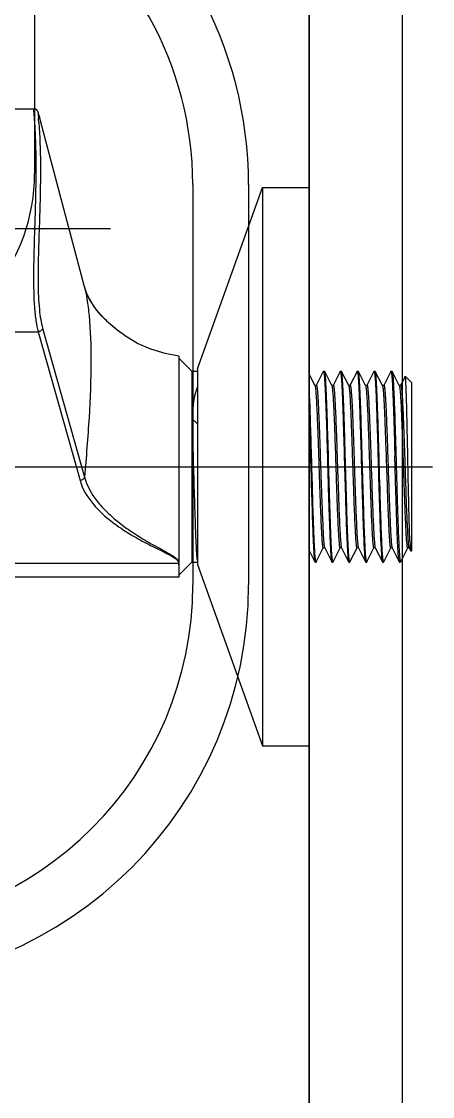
# Model space of a CAD drawing. Extents: x 42284 to 53516, y 22095 to 40513.
# Drawn here: x 49530 to 49574.1, y 26880.3 to 26995.8 of the extents above; entities that cross this region are included whole.
import ezdxf

# ---------------------------------------------------------------- set-up
doc = ezdxf.new("R2010")
doc.units = 0
doc.header["$MEASUREMENT"] = 0
doc.linetypes.add('UP-ADD-LT-9', pattern=[65, 60, -2, 1, -2])
for name, color, linetype in [('25B_A-ETC', 7, 'Continuous'), ('25B_A-MC', 171, 'Continuous'), ('25B_CENTER', 2, 'UP-ADD-LT-9'), ('25B_수전', 6, 'Continuous'), ('25B_위생기구', 6, 'Continuous')]:
    doc.layers.add(name, color=color, linetype=linetype)

msp = doc.modelspace()

# ---------------------------------------------------------------- linework, layer by layer
at = {"layer": '25B_A-ETC', "color": 8, "linetype": 'Continuous'}
msp.add_lwpolyline([(49570.87, 28903.56), (49570.87, 26653.56)], dxfattribs=at)
at = {"layer": '25B_A-MC'}
for p, q in [((49560.87, 29089.04), (49560.87, 26618.56)), ((49560.87, 25683.68), (49560.87, 29023.56))]:
    msp.add_line(p, q, dxfattribs=at)
at = {"layer": '25B_CENTER', "color": 1, "linetype": 'UP-ADD-LT-9'}
for p, q in [((49539.54, 26973.56), (49450.3, 26973.56)), ((49528.1, 26948), (49574.14, 26948))]:
    msp.add_line(p, q, dxfattribs=at)
at = {"layer": '25B_수전', "color": 6}
for p, q in [((49531.37, 27009.32), (49531.37, 26979.52)), ((49548.37, 26978.31), (49548.37, 26935.31)), ((49554.37, 26978.31), (49554.37, 26935.31))]:
    msp.add_line(p, q, dxfattribs=at)
for centre, radius, start, end in [((49511.37, 26978.31), 43, 0, 57.9001), ((49511.37, 26978.31), 37, 0, 58.3833), ((49511.37, 26979.52), 20, 320.4637, 0), ((49511.37, 26935.31), 43, 180, 0), ((49511.37, 26935.31), 37, 180, 0)]:
    msp.add_arc(centre, radius, start, end, dxfattribs=at)
at = {"layer": '25B_위생기구', "linetype": 'Continuous'}
for p, q in [((49520.87, 26986.45), (49531.26, 26986.45)), ((49531.86, 26985.71), (49531.82, 26985.85)), ((49531.93, 26985.46), (49531.86, 26985.71)), ((49532, 26985.2), (49531.93, 26985.46)), ((49531.99, 26985.23), (49531.94, 26985.39)), ((49532.23, 26984.33), (49532, 26985.2)), ((49533.3, 26980.29), (49532, 26985.18)), ((49536.73, 26967.32), (49533.3, 26980.29)), ((49548.87, 26958.5), (49555.87, 26978)), ((49555.87, 26978), (49555.87, 26918)), ((49555.87, 26978), (49560.87, 26978)), ((49560.87, 26978), (49560.87, 26918)), ((49536.73, 26967.32), (49536.73, 26967.33)), ((49520.87, 26962.5), (49531.74, 26962.5)), ((49531.74, 26962.5), (49536.25, 26946.5)), ((49532.23, 26962.87), (49536.73, 26946.88)), ((49540.8, 26962.26), (49540.8, 26962.27)), ((49546.87, 26959.88), (49546.87, 26936.12)), ((49548.27, 26958.25), (49546.87, 26959.65)), ((49548.27, 26958.25), (49548.27, 26937.75)), ((49548.27, 26958.25), (49548.87, 26958.25)), ((49548.87, 26958.5), (49548.87, 26937.5)), ((49561.5, 26956.74), (49560.87, 26957.97)), ((49562.4, 26958.24), (49561.64, 26956.74)), ((49562.4, 26958.24), (49562.42, 26958.25)), ((49562.42, 26958.25), (49562.53, 26958.25)), ((49562.42, 26958.25), (49562.43, 26958.24)), ((49562.43, 26958.24), (49562.43, 26958.23)), ((49562.43, 26958.23), (49562.48, 26958.02)), ((49562.55, 26958.24), (49562.53, 26958.25)), ((49563.31, 26956.74), (49562.55, 26958.24)), ((49564.22, 26958.24), (49563.45, 26956.74)), ((49564.22, 26958.24), (49564.23, 26958.25)), ((49564.23, 26958.25), (49564.35, 26958.25)), ((49564.23, 26958.25), (49564.24, 26958.24)), ((49564.24, 26958.24), (49564.25, 26958.23)), ((49564.25, 26958.23), (49564.29, 26958.02)), ((49564.36, 26958.24), (49564.35, 26958.25)), ((49565.13, 26956.74), (49564.36, 26958.24)), ((49566.03, 26958.24), (49565.27, 26956.74)), ((49566.03, 26958.24), (49566.05, 26958.25)), ((49566.05, 26958.25), (49566.16, 26958.25)), ((49566.05, 26958.25), (49566.06, 26958.24)), ((49566.06, 26958.24), (49566.06, 26958.23)), ((49566.06, 26958.23), (49566.11, 26958.02)), ((49566.18, 26958.24), (49566.16, 26958.25)), ((49566.94, 26956.74), (49566.18, 26958.24)), ((49567.84, 26958.24), (49567.08, 26956.74)), ((49567.84, 26958.24), (49567.86, 26958.25)), ((49567.86, 26958.25), (49567.98, 26958.25)), ((49567.86, 26958.25), (49567.87, 26958.24)), ((49567.87, 26958.24), (49567.88, 26958.23)), ((49567.88, 26958.23), (49567.92, 26958.01)), ((49567.99, 26958.24), (49567.98, 26958.25)), ((49568.75, 26956.74), (49567.99, 26958.24)), ((49569.66, 26958.24), (49568.9, 26956.74)), ((49569.66, 26958.24), (49569.67, 26958.25)), ((49569.67, 26958.25), (49569.79, 26958.25)), ((49569.67, 26958.25), (49569.68, 26958.25)), ((49569.68, 26958.25), (49569.69, 26958.24)), ((49569.69, 26958.24), (49569.73, 26958.05)), ((49569.79, 26958.25), (49569.81, 26958.24)), ((49570.57, 26956.74), (49569.81, 26958.24)), ((49571.2, 26957.7), (49570.71, 26956.74)), ((49571.21, 26957.71), (49571.2, 26957.7)), ((49571.87, 26957.05), (49571.21, 26957.71)), ((49561.5, 26956.74), (49561.5, 26956.74)), ((49561.5, 26956.74), (49561.5, 26956.73)), ((49561.64, 26956.74), (49561.64, 26956.74)), ((49563.31, 26956.74), (49563.31, 26956.74)), ((49563.31, 26956.74), (49563.32, 26956.72)), ((49563.45, 26956.74), (49563.45, 26956.74)), ((49565.13, 26956.74), (49565.13, 26956.74)), ((49565.13, 26956.74), (49565.15, 26956.65)), ((49565.27, 26956.74), (49565.27, 26956.74)), ((49566.94, 26956.74), (49566.94, 26956.74)), ((49566.94, 26956.74), (49566.95, 26956.73)), ((49567.08, 26956.74), (49567.08, 26956.74)), ((49568.75, 26956.74), (49568.75, 26956.74)), ((49568.75, 26956.74), (49568.76, 26956.73)), ((49568.9, 26956.74), (49568.9, 26956.74)), ((49570.57, 26956.74), (49570.57, 26956.74)), ((49570.57, 26956.74), (49570.57, 26956.73)), ((49570.71, 26956.74), (49570.71, 26956.75)), ((49571.87, 26957.05), (49571.87, 26938.95)), ((49548.32, 26953.13), (49548.87, 26952.59)), ((49560.87, 26938.99), (49561.49, 26937.77)), ((49561.64, 26937.77), (49562.4, 26939.26)), ((49562.4, 26939.26), (49562.4, 26939.26)), ((49562.53, 26939.31), (49562.55, 26939.26)), ((49562.55, 26939.26), (49562.55, 26939.26)), ((49562.55, 26939.26), (49563.31, 26937.77)), ((49563.46, 26937.77), (49564.22, 26939.26)), ((49564.22, 26939.26), (49564.22, 26939.26)), ((49564.35, 26939.27), (49564.36, 26939.26)), ((49564.36, 26939.26), (49564.36, 26939.26)), ((49564.36, 26939.26), (49565.12, 26937.77)), ((49565.27, 26937.77), (49566.03, 26939.26)), ((49566.03, 26939.26), (49566.03, 26939.26)), ((49566.17, 26939.28), (49566.17, 26939.26)), ((49566.17, 26939.26), (49566.17, 26939.26)), ((49566.17, 26939.26), (49566.94, 26937.77)), ((49567.09, 26937.77), (49567.85, 26939.26)), ((49567.85, 26939.26), (49567.85, 26939.26)), ((49567.96, 26939.35), (49567.99, 26939.26)), ((49567.99, 26939.26), (49567.99, 26939.26)), ((49567.99, 26939.26), (49568.75, 26937.77)), ((49568.9, 26937.77), (49569.66, 26939.26)), ((49569.79, 26939.31), (49569.8, 26939.26)), ((49569.8, 26939.26), (49569.8, 26939.26)), ((49569.8, 26939.26), (49570.57, 26937.77)), ((49570.76, 26937.86), (49571.48, 26939.26)), ((49571.59, 26939.36), (49571.62, 26939.26)), ((49571.62, 26939.26), (49571.62, 26939.26)), ((49571.62, 26939.26), (49571.8, 26938.91)), ((49571.71, 26940.03), (49571.78, 26939.03)), ((49571.78, 26939.03), (49571.8, 26938.9)), ((49571.87, 26938.95), (49571.81, 26938.9)), ((49561.61, 26937.78), (49561.57, 26937.97)), ((49570.73, 26937.81), (49570.67, 26937.75)), ((49570.73, 26937.81), (49570.67, 26937.8)), ((49570.67, 26937.8), (49570.67, 26937.75)), ((49570.76, 26937.86), (49570.73, 26937.81)), ((49571.8, 26938.9), (49571.81, 26938.9)), ((49546.83, 26937.61), (49521.37, 26937.61)), ((49548.27, 26937.75), (49546.87, 26936.35)), ((49548.27, 26937.75), (49548.87, 26937.75)), ((49548.87, 26937.5), (49555.87, 26918)), ((49561.49, 26937.77), (49561.51, 26937.75)), ((49561.51, 26937.75), (49561.63, 26937.75)), ((49561.61, 26937.77), (49561.61, 26937.78)), ((49561.63, 26937.75), (49561.61, 26937.77)), ((49561.64, 26937.77), (49561.63, 26937.75)), ((49563.31, 26937.77), (49563.32, 26937.75)), ((49563.32, 26937.75), (49563.44, 26937.75)), ((49563.46, 26937.77), (49563.44, 26937.75)), ((49565.12, 26937.77), (49565.14, 26937.75)), ((49565.14, 26937.75), (49565.25, 26937.75)), ((49565.27, 26937.77), (49565.25, 26937.75)), ((49566.94, 26937.77), (49566.95, 26937.75)), ((49566.95, 26937.75), (49567.07, 26937.75)), ((49567.09, 26937.77), (49567.07, 26937.75)), ((49568.75, 26937.77), (49568.77, 26937.75)), ((49568.77, 26937.75), (49568.88, 26937.75)), ((49568.9, 26937.77), (49568.88, 26937.75)), ((49570.58, 26937.75), (49570.57, 26937.77)), ((49570.58, 26937.75), (49570.67, 26937.75)), ((49546.87, 26936.12), (49521.37, 26936.12)), ((49555.87, 26918), (49560.87, 26918))]:
    msp.add_line(p, q, dxfattribs=at)
for points in [[(49531.82, 26985.85), (49531.81, 26985.9), (49531.79, 26985.95), (49531.78, 26986), (49531.76, 26986.04), (49531.75, 26986.07), (49531.74, 26986.11), (49531.72, 26986.16), (49531.68, 26986.23), (49531.6, 26986.32), (49531.45, 26986.41), (49531.26, 26986.45)], [(49540.8, 26962.27), (49540.52, 26962.47), (49539.99, 26962.89), (49539.46, 26963.34), (49538.96, 26963.81), (49538.48, 26964.32), (49538.03, 26964.85), (49537.62, 26965.42), (49537.25, 26966.03), (49536.95, 26966.67), (49536.73, 26967.33)], [(49546.87, 26959.88), (49545.39, 26960.15), (49543.85, 26960.62), (49542.43, 26961.25), (49541.15, 26962.02), (49540.8, 26962.26)], [(49561.52, 26956.72), (49561.5, 26956.74), (49561.5, 26956.74)], [(49561.64, 26956.74), (49561.63, 26956.74), (49561.55, 26956.71), (49561.52, 26956.72)], [(49563.34, 26956.72), (49563.31, 26956.74), (49563.31, 26956.74)], [(49563.45, 26956.74), (49563.45, 26956.74), (49563.37, 26956.71), (49563.34, 26956.72)], [(49565.15, 26956.72), (49565.13, 26956.74), (49565.13, 26956.74)], [(49565.27, 26956.74), (49565.26, 26956.74), (49565.18, 26956.71), (49565.15, 26956.72)], [(49566.96, 26956.72), (49566.94, 26956.74), (49566.94, 26956.74)], [(49567.08, 26956.74), (49567.08, 26956.74), (49567, 26956.71), (49566.96, 26956.72)], [(49568.78, 26956.72), (49568.76, 26956.74), (49568.75, 26956.74)], [(49568.9, 26956.74), (49568.89, 26956.74), (49568.81, 26956.71), (49568.78, 26956.72)], [(49570.71, 26956.74), (49570.71, 26956.74), (49570.66, 26956.71), (49570.58, 26956.73), (49570.57, 26956.74)], [(49562.4, 26939.26), (49562.41, 26939.26), (49562.46, 26939.3), (49562.54, 26939.27), (49562.55, 26939.26)], [(49564.22, 26939.26), (49564.22, 26939.26), (49564.27, 26939.3), (49564.36, 26939.27), (49564.36, 26939.26)], [(49566.03, 26939.26), (49566.03, 26939.26), (49566.09, 26939.3), (49566.17, 26939.27), (49566.17, 26939.26)], [(49567.85, 26939.26), (49567.85, 26939.26), (49567.9, 26939.3), (49567.98, 26939.27), (49567.99, 26939.26)], [(49569.66, 26939.26), (49569.67, 26939.28), (49569.75, 26939.3), (49569.77, 26939.29)], [(49569.77, 26939.29), (49569.8, 26939.26), (49569.8, 26939.26)], [(49571.48, 26939.26), (49571.49, 26939.28), (49571.57, 26939.3), (49571.59, 26939.29)], [(49571.59, 26939.29), (49571.62, 26939.26), (49571.62, 26939.26)]]:
    msp.add_lwpolyline(points, dxfattribs=at)
for centre, radius, start, end in [((49460.82, 26979.51), 71.2, 4.4006, 4.7479), ((49566.74, 26956.65), 0.224, 20.0565, 20.8715)]:
    msp.add_arc(centre, radius, start, end, dxfattribs=at)
msp.add_ellipse((49553.54, 26948), major_axis=(3.16, -10.17), ratio=0.408882, start_param=-2.679152, end_param=-2.220817, dxfattribs=at)
for points, knots in [([(49531.26, 26986.45), (49531.25, 26986.45), (49531.25, 26986.43), (49531.25, 26986.4), (49531.25, 26986.34), (49531.25, 26986.27), (49531.26, 26986.17), (49531.27, 26986), (49531.3, 26985.74), (49531.32, 26985.35), (49531.36, 26984.9), (49531.39, 26984.36), (49531.42, 26983.75), (49531.45, 26983.07), (49531.48, 26982.05), (49531.5, 26980.63), (49531.49, 26978.8), (49531.46, 26976.84), (49531.4, 26974.78), (49531.31, 26972.03), (49531.22, 26968.8), (49531.27, 26965.79), (49531.48, 26963.74), (49531.64, 26962.88), (49531.74, 26962.5)], [0, 0, 0, 0, 0.000511, 0.00187, 0.004127, 0.007286, 0.011341, 0.016285, 0.028802, 0.044742, 0.063992, 0.086415, 0.111858, 0.14015, 0.1711, 0.240127, 0.317085, 0.399892, 0.486302, 0.573972, 0.743621, 0.890581, 0.950671, 1, 1, 1, 1]), ([(49531.94, 26985.39), (49531.9, 26985.56), (49531.87, 26985.7), (49531.73, 26986.16), (49531.74, 26985.86), (49531.76, 26985.68), (49531.77, 26985.5), (49531.78, 26985.4)], [0, 0, 0, 0, 0.380279, 0.512744, 0.634811, 0.787567, 1, 1, 1, 1]), ([(49531.82, 26984.97), (49531.93, 26983.52), (49532.05, 26979.94), (49531.91, 26975.22), (49531.76, 26970.89), (49531.71, 26967.79), (49531.8, 26965.44), (49532, 26963.86), (49532.14, 26963.18), (49532.23, 26962.87)], [0, 0, 0, 0, 0.196621, 0.486021, 0.639446, 0.783252, 0.906347, 0.957248, 1, 1, 1, 1]), ([(49536.73, 26967.32), (49536.84, 26966.89), (49537.03, 26965.87), (49537.35, 26963.21), (49537.42, 26960.98), (49537.42, 26959.36)], [0, 0, 0, 0, 0.166048, 0.391069, 1, 1, 1, 1]), ([(49540.8, 26962.27), (49540.3, 26962.63), (49539.37, 26963.38), (49537.83, 26964.95), (49536.99, 26966.35), (49536.73, 26967.32)], [0, 0, 0, 0, 0.281534, 0.541857, 1, 1, 1, 1]), ([(49532.23, 26962.87), (49532.2, 26962.77), (49532.07, 26962.59), (49531.85, 26962.51), (49531.74, 26962.5)], [0, 0, 0, 0, 0.484194, 1, 1, 1, 1]), ([(49537.42, 26959.36), (49537.42, 26957.33), (49537.25, 26953.17), (49536.91, 26949.02), (49536.73, 26946.88)], [0, 0, 0, 0, 0.485303, 1, 1, 1, 1]), ([(49562.48, 26958.02), (49562.5, 26957.88), (49562.53, 26957.51), (49562.59, 26956.52), (49562.66, 26954.83), (49562.75, 26952.38), (49562.83, 26949.54), (49562.91, 26946.57), (49562.99, 26943.72), (49563.08, 26941.25), (49563.14, 26939.76), (49563.17, 26939.13)], [0, 0, 0, 0, 0.023195, 0.057788, 0.157874, 0.291343, 0.446248, 0.608688, 0.7641, 0.898554, 1, 1, 1, 1]), ([(49563.29, 26939.13), (49563.25, 26939.81), (49563.19, 26941.42), (49563.1, 26944.09), (49563.01, 26947.15), (49562.94, 26949.81), (49562.87, 26951.91), (49562.83, 26953.35), (49562.78, 26954.66), (49562.74, 26955.8), (49562.69, 26956.74), (49562.66, 26957.39), (49562.62, 26957.79), (49562.6, 26957.99), (49562.58, 26958.14), (49562.56, 26958.21), (49562.55, 26958.24)], [0, 0, 0, 0, 0.108074, 0.252349, 0.418162, 0.588667, 0.670233, 0.746528, 0.815605, 0.875699, 0.925277, 0.96308, 0.977255, 0.988163, 0.995743, 1, 1, 1, 1]), ([(49564.29, 26958.02), (49564.31, 26957.87), (49564.34, 26957.51), (49564.41, 26956.51), (49564.48, 26954.82), (49564.56, 26952.37), (49564.64, 26949.53), (49564.73, 26946.56), (49564.81, 26943.71), (49564.89, 26941.25), (49564.95, 26939.76), (49564.99, 26939.13)], [0, 0, 0, 0, 0.023335, 0.058044, 0.158282, 0.291802, 0.446669, 0.60901, 0.764298, 0.898634, 1, 1, 1, 1]), ([(49565.1, 26939.13), (49565.06, 26939.81), (49565, 26941.42), (49564.91, 26944.09), (49564.82, 26947.15), (49564.75, 26949.81), (49564.69, 26951.91), (49564.64, 26953.35), (49564.6, 26954.66), (49564.55, 26955.8), (49564.51, 26956.74), (49564.47, 26957.39), (49564.44, 26957.79), (49564.41, 26957.99), (49564.39, 26958.14), (49564.38, 26958.21), (49564.36, 26958.24)], [0, 0, 0, 0, 0.108073, 0.252348, 0.418162, 0.588666, 0.670231, 0.746527, 0.815604, 0.875699, 0.925277, 0.963079, 0.977255, 0.988163, 0.995743, 1, 1, 1, 1]), ([(49566.11, 26958.02), (49566.13, 26957.87), (49566.16, 26957.5), (49566.22, 26956.51), (49566.29, 26954.82), (49566.37, 26952.37), (49566.46, 26949.53), (49566.54, 26946.55), (49566.62, 26943.71), (49566.7, 26941.25), (49566.77, 26939.76), (49566.8, 26939.13)], [0, 0, 0, 0, 0.023401, 0.058164, 0.158473, 0.292017, 0.446865, 0.60916, 0.76439, 0.89867, 1, 1, 1, 1]), ([(49566.92, 26939.13), (49566.88, 26939.81), (49566.81, 26941.42), (49566.73, 26944.09), (49566.64, 26947.15), (49566.56, 26949.81), (49566.5, 26951.91), (49566.46, 26953.35), (49566.41, 26954.66), (49566.37, 26955.8), (49566.32, 26956.74), (49566.28, 26957.39), (49566.25, 26957.79), (49566.23, 26957.99), (49566.21, 26958.14), (49566.19, 26958.21), (49566.18, 26958.24)], [0, 0, 0, 0, 0.108073, 0.252347, 0.418161, 0.588665, 0.67023, 0.746526, 0.815603, 0.875698, 0.925276, 0.963079, 0.977255, 0.988163, 0.995743, 1, 1, 1, 1]), ([(49567.92, 26958.01), (49567.94, 26957.87), (49567.97, 26957.5), (49568.04, 26956.5), (49568.11, 26954.81), (49568.19, 26952.36), (49568.27, 26949.52), (49568.35, 26946.55), (49568.44, 26943.71), (49568.52, 26941.25), (49568.58, 26939.76), (49568.62, 26939.13)], [0, 0, 0, 0, 0.023468, 0.058285, 0.158668, 0.292236, 0.447065, 0.609314, 0.764484, 0.898708, 1, 1, 1, 1]), ([(49568.4, 26949.18), (49568.38, 26949.77), (49568.35, 26950.91), (49568.3, 26952.56), (49568.25, 26954.07), (49568.2, 26955.39), (49568.16, 26956.36), (49568.12, 26957.01), (49568.1, 26957.4), (49568.07, 26957.71), (49568.05, 26957.96), (49568.02, 26958.12), (49568.01, 26958.21), (49567.99, 26958.24)], [0, 0, 0, 0, 0.193615, 0.377348, 0.545577, 0.693185, 0.815666, 0.866287, 0.909304, 0.944388, 0.971291, 0.989836, 1, 1, 1, 1]), ([(49569.73, 26958.05), (49569.75, 26957.91), (49569.79, 26957.54), (49569.83, 26956.87), (49569.87, 26955.98), (49569.94, 26954.42), (49570.01, 26952.14), (49570.07, 26950.21), (49570.09, 26949.18)], [0, 0, 0, 0, 0.049697, 0.126008, 0.227105, 0.350517, 0.651666, 1, 1, 1, 1]), ([(49569.81, 26958.24), (49569.82, 26958.21), (49569.84, 26958.11), (49569.87, 26957.93), (49569.89, 26957.65), (49569.92, 26957.3), (49569.94, 26956.86), (49569.98, 26956.12), (49570.03, 26955.04), (49570.08, 26953.56), (49570.13, 26951.89), (49570.19, 26950.08), (49570.24, 26948.2), (49570.29, 26946.32), (49570.34, 26944.49), (49570.4, 26942.78), (49570.45, 26941.26), (49570.5, 26939.97), (49570.55, 26939.07), (49570.59, 26938.49), (49570.61, 26938.18), (49570.64, 26937.96), (49570.66, 26937.84), (49570.67, 26937.8)], [0, 0, 0, 0, 0.004946, 0.014131, 0.027537, 0.045054, 0.066543, 0.091814, 0.152805, 0.225912, 0.308592, 0.397965, 0.490921, 0.58422, 0.674612, 0.75895, 0.834297, 0.898032, 0.94794, 0.967148, 0.982303, 0.993275, 1, 1, 1, 1]), ([(49571.71, 26940.03), (49571.69, 26940.67), (49571.64, 26942.17), (49571.58, 26944.68), (49571.53, 26947.06), (49571.49, 26949.08), (49571.46, 26950.59), (49571.43, 26952.03), (49571.4, 26953.37), (49571.37, 26954.58), (49571.34, 26955.48), (49571.32, 26956.11), (49571.31, 26956.51), (49571.29, 26956.85), (49571.28, 26957.14), (49571.26, 26957.37), (49571.25, 26957.54), (49571.23, 26957.64), (49571.22, 26957.7), (49571.21, 26957.71)], [0, 0, 0, 0, 0.108289, 0.255313, 0.424756, 0.512153, 0.598193, 0.680578, 0.757131, 0.82585, 0.88496, 0.91043, 0.932953, 0.952392, 0.968628, 0.981559, 0.991119, 0.997256, 1, 1, 1, 1]), ([(49561.48, 26939.13), (49561.44, 26939.67), (49561.39, 26940.92), (49561.3, 26943.43), (49561.21, 26946.73), (49561.1, 26950.52), (49561, 26953.92), (49560.92, 26956), (49560.87, 26956.88)], [0, 0, 0, 0, 0.091785, 0.211342, 0.424589, 0.649316, 0.851352, 1, 1, 1, 1]), ([(49561.5, 26956.73), (49561.52, 26956.69), (49561.54, 26956.59), (49561.56, 26956.4), (49561.59, 26956.12), (49561.63, 26955.61), (49561.68, 26954.79), (49561.73, 26953.62), (49561.79, 26952.24), (49561.84, 26950.7), (49561.9, 26949.06), (49561.95, 26947.37), (49562.01, 26945.72), (49562.06, 26944.14), (49562.12, 26942.72), (49562.17, 26941.65), (49562.21, 26940.9), (49562.23, 26940.44), (49562.26, 26940.05), (49562.28, 26939.77), (49562.3, 26939.59), (49562.32, 26939.48), (49562.33, 26939.4), (49562.34, 26939.33), (49562.36, 26939.28), (49562.37, 26939.25), (49562.39, 26939.24), (49562.4, 26939.25), (49562.4, 26939.26)], [0, 0, 0, 0, 0.006631, 0.017839, 0.03357, 0.053687, 0.106309, 0.173742, 0.253444, 0.342403, 0.437256, 0.534412, 0.630197, 0.720985, 0.803343, 0.874157, 0.904378, 0.930756, 0.953036, 0.971019, 0.978344, 0.984538, 0.989593, 0.993502, 0.99627, 0.997943, 0.998794, 1, 1, 1, 1]), ([(49561.64, 26956.74), (49561.64, 26956.75), (49561.65, 26956.76), (49561.67, 26956.76), (49561.68, 26956.73), (49561.7, 26956.68), (49561.71, 26956.62), (49561.72, 26956.53), (49561.74, 26956.43), (49561.76, 26956.25), (49561.78, 26955.98), (49561.81, 26955.6), (49561.84, 26955.15), (49561.87, 26954.43), (49561.92, 26953.38), (49561.98, 26951.99), (49562.03, 26950.44), (49562.1, 26948.26), (49562.17, 26946.08), (49562.25, 26943.98), (49562.3, 26942.59), (49562.36, 26941.39), (49562.41, 26940.45), (49562.45, 26939.83), (49562.5, 26939.48), (49562.52, 26939.36), (49562.53, 26939.31)], [0, 0, 0, 0, 0.001225, 0.002049, 0.003645, 0.006306, 0.010077, 0.014967, 0.020976, 0.028092, 0.045582, 0.06729, 0.093019, 0.122535, 0.191807, 0.272559, 0.361813, 0.456277, 0.646826, 0.735877, 0.816335, 0.885231, 0.940033, 0.978737, 0.991599, 1, 1, 1, 1]), ([(49563.32, 26956.72), (49563.34, 26956.67), (49563.36, 26956.56), (49563.38, 26956.36), (49563.41, 26956.07), (49563.45, 26955.54), (49563.5, 26954.71), (49563.55, 26953.53), (49563.61, 26952.15), (49563.66, 26950.61), (49563.72, 26948.97), (49563.77, 26947.3), (49563.82, 26945.65), (49563.88, 26944.09), (49563.93, 26942.68), (49563.98, 26941.62), (49564.02, 26940.88), (49564.05, 26940.43), (49564.08, 26940.04), (49564.1, 26939.77), (49564.12, 26939.59), (49564.13, 26939.48), (49564.15, 26939.39), (49564.16, 26939.33), (49564.17, 26939.28), (49564.18, 26939.25), (49564.21, 26939.24), (49564.21, 26939.25), (49564.22, 26939.26)], [0, 0, 0, 0, 0.007407, 0.01934, 0.035732, 0.056437, 0.110005, 0.178065, 0.258079, 0.347058, 0.441673, 0.538386, 0.633576, 0.723684, 0.805338, 0.875488, 0.905411, 0.931516, 0.953562, 0.971347, 0.978592, 0.984716, 0.989709, 0.99357, 0.996304, 0.997955, 0.998798, 1, 1, 1, 1]), ([(49563.45, 26956.74), (49563.46, 26956.75), (49563.46, 26956.76), (49563.49, 26956.75), (49563.5, 26956.72), (49563.51, 26956.68), (49563.53, 26956.61), (49563.54, 26956.52), (49563.55, 26956.42), (49563.57, 26956.23), (49563.6, 26955.96), (49563.62, 26955.57), (49563.65, 26955.11), (49563.69, 26954.36), (49563.74, 26953.29), (49563.79, 26951.86), (49563.85, 26950.29), (49563.9, 26948.63), (49563.96, 26946.94), (49564.02, 26945.3), (49564.07, 26943.76), (49564.12, 26942.38), (49564.18, 26941.21), (49564.23, 26940.39), (49564.27, 26939.88), (49564.29, 26939.6), (49564.32, 26939.41), (49564.34, 26939.31), (49564.35, 26939.27)], [0, 0, 0, 0, 0.001231, 0.002072, 0.003719, 0.006462, 0.010346, 0.015377, 0.021552, 0.028861, 0.046816, 0.069079, 0.095449, 0.125672, 0.196513, 0.278926, 0.36979, 0.465659, 0.5629, 0.657826, 0.746838, 0.826563, 0.893981, 0.946548, 0.96662, 0.982298, 0.99344, 1, 1, 1, 1]), ([(49565.15, 26956.65), (49565.18, 26956.52), (49565.22, 26956.14), (49565.27, 26955.44), (49565.32, 26954.46), (49565.38, 26953.26), (49565.43, 26951.86), (49565.5, 26949.77), (49565.57, 26947.61), (49565.65, 26945.45), (49565.7, 26943.93), (49565.75, 26942.56), (49565.8, 26941.53), (49565.84, 26940.82), (49565.87, 26940.38), (49565.89, 26940.01), (49565.92, 26939.75), (49565.94, 26939.57), (49565.95, 26939.47), (49565.96, 26939.39), (49565.97, 26939.32), (49565.99, 26939.28), (49566, 26939.25), (49566.02, 26939.24), (49566.03, 26939.25), (49566.03, 26939.26)], [0, 0, 0, 0, 0.023956, 0.064864, 0.121304, 0.191255, 0.272198, 0.361215, 0.550444, 0.643823, 0.731862, 0.811383, 0.879518, 0.908533, 0.933816, 0.95515, 0.972338, 0.979334, 0.985245, 0.990059, 0.993773, 0.9964, 0.997984, 0.998806, 1, 1, 1, 1]), ([(49565.27, 26956.74), (49565.27, 26956.75), (49565.28, 26956.76), (49565.3, 26956.75), (49565.31, 26956.72), (49565.33, 26956.68), (49565.34, 26956.61), (49565.35, 26956.53), (49565.37, 26956.42), (49565.39, 26956.24), (49565.41, 26955.96), (49565.44, 26955.57), (49565.47, 26955.12), (49565.51, 26954.37), (49565.55, 26953.31), (49565.61, 26951.89), (49565.66, 26950.32), (49565.72, 26948.66), (49565.77, 26946.98), (49565.83, 26945.34), (49565.88, 26943.8), (49565.94, 26942.42), (49565.99, 26941.24), (49566.04, 26940.42), (49566.08, 26939.9), (49566.11, 26939.62), (49566.13, 26939.42), (49566.15, 26939.32), (49566.17, 26939.28)], [0, 0, 0, 0, 0.00123, 0.002069, 0.003707, 0.006433, 0.010296, 0.015303, 0.021448, 0.02872, 0.04659, 0.068752, 0.095003, 0.125097, 0.195651, 0.27776, 0.368328, 0.463941, 0.56099, 0.655813, 0.744834, 0.824694, 0.892384, 0.94536, 0.96569, 0.98165, 0.99311, 1, 1, 1, 1]), ([(49566.95, 26956.73), (49566.96, 26956.69), (49566.98, 26956.58), (49567.01, 26956.38), (49567.04, 26956.1), (49567.08, 26955.58), (49567.12, 26954.76), (49567.18, 26953.59), (49567.23, 26952.21), (49567.29, 26950.67), (49567.34, 26949.03), (49567.4, 26947.35), (49567.45, 26945.69), (49567.51, 26944.12), (49567.56, 26942.7), (49567.61, 26941.64), (49567.65, 26940.89), (49567.68, 26940.44), (49567.7, 26940.05), (49567.73, 26939.77), (49567.75, 26939.59), (49567.76, 26939.48), (49567.78, 26939.39), (49567.79, 26939.33), (49567.8, 26939.28), (49567.81, 26939.25), (49567.84, 26939.24), (49567.84, 26939.25), (49567.85, 26939.26)], [0, 0, 0, 0, 0.006911, 0.018386, 0.034356, 0.05469, 0.107658, 0.17532, 0.255136, 0.344103, 0.438869, 0.535863, 0.631431, 0.721971, 0.804072, 0.874643, 0.904756, 0.931034, 0.953229, 0.971139, 0.978435, 0.984604, 0.989638, 0.993528, 0.996282, 0.997947, 0.998796, 1, 1, 1, 1]), ([(49567.08, 26956.74), (49567.09, 26956.75), (49567.09, 26956.76), (49567.12, 26956.76), (49567.13, 26956.73), (49567.14, 26956.68), (49567.15, 26956.62), (49567.17, 26956.5), (49567.2, 26956.3), (49567.22, 26956), (49567.25, 26955.63), (49567.28, 26955.19), (49567.31, 26954.48), (49567.36, 26953.45), (49567.41, 26952.08), (49567.47, 26950.56), (49567.54, 26948.4), (49567.61, 26946.24), (49567.68, 26944.15), (49567.74, 26942.75), (49567.79, 26941.54), (49567.84, 26940.57), (49567.9, 26939.87), (49567.93, 26939.49), (49567.96, 26939.35)], [0, 0, 0, 0, 0.00122, 0.002033, 0.00359, 0.006187, 0.009873, 0.014658, 0.027511, 0.04465, 0.06594, 0.091186, 0.120168, 0.188256, 0.267752, 0.355788, 0.449185, 0.638491, 0.727561, 0.808561, 0.878568, 0.935059, 0.976011, 1, 1, 1, 1]), ([(49568.76, 26956.73), (49568.77, 26956.7), (49568.79, 26956.62), (49568.81, 26956.46), (49568.84, 26956.24), (49568.87, 26955.83), (49568.91, 26955.17), (49568.96, 26954.24), (49569.01, 26953.11), (49569.08, 26951.35), (49569.12, 26949.97), (49569.16, 26949.01)], [0, 0, 0, 0, 0.012572, 0.033185, 0.061799, 0.098224, 0.193452, 0.316134, 0.4627, 0.628837, 1, 1, 1, 1]), ([(49568.9, 26956.74), (49568.9, 26956.75), (49568.91, 26956.76), (49568.93, 26956.76), (49568.94, 26956.73), (49568.95, 26956.68), (49568.97, 26956.62), (49568.99, 26956.5), (49569.01, 26956.3), (49569.04, 26956.01), (49569.06, 26955.64), (49569.09, 26955.2), (49569.13, 26954.5), (49569.17, 26953.48), (49569.23, 26952.11), (49569.28, 26950.6), (49569.32, 26949.55), (49569.33, 26949.01)], [0, 0, 0, 0, 0.002723, 0.004535, 0.007985, 0.013753, 0.021942, 0.032572, 0.061129, 0.099231, 0.14656, 0.202706, 0.267164, 0.418664, 0.595641, 0.79177, 1, 1, 1, 1]), ([(49570.57, 26956.73), (49570.59, 26956.69), (49570.61, 26956.59), (49570.64, 26956.4), (49570.66, 26956.12), (49570.7, 26955.61), (49570.75, 26954.79), (49570.8, 26953.62), (49570.86, 26952.23), (49570.91, 26950.69), (49570.97, 26949.05), (49571.03, 26947.36), (49571.08, 26945.7), (49571.14, 26944.13), (49571.19, 26942.7), (49571.24, 26941.63), (49571.28, 26940.89), (49571.3, 26940.43), (49571.33, 26940.04), (49571.36, 26939.77), (49571.38, 26939.58), (49571.39, 26939.48), (49571.4, 26939.39), (49571.42, 26939.32), (49571.43, 26939.28), (49571.44, 26939.25), (49571.47, 26939.24), (49571.47, 26939.26), (49571.48, 26939.26)], [0, 0, 0, 0, 0.00663, 0.017844, 0.033592, 0.053734, 0.106432, 0.173967, 0.253788, 0.342872, 0.437842, 0.535098, 0.63095, 0.721765, 0.804099, 0.874833, 0.904993, 0.931294, 0.953483, 0.971361, 0.978629, 0.984763, 0.989754, 0.993596, 0.996296, 0.997905, 0.998735, 1, 1, 1, 1]), ([(49570.71, 26956.75), (49570.71, 26956.75), (49570.72, 26956.76), (49570.75, 26956.75), (49570.75, 26956.73), (49570.77, 26956.68), (49570.78, 26956.62), (49570.8, 26956.53), (49570.81, 26956.43), (49570.83, 26956.26), (49570.85, 26955.99), (49570.88, 26955.63), (49570.91, 26955.19), (49570.94, 26954.48), (49570.99, 26953.45), (49571.04, 26952.09), (49571.1, 26950.57), (49571.17, 26948.42), (49571.24, 26946.26), (49571.31, 26944.18), (49571.37, 26942.78), (49571.42, 26941.57), (49571.47, 26940.59), (49571.52, 26939.88), (49571.56, 26939.5), (49571.59, 26939.36)], [0, 0, 0, 0, 0.001168, 0.001996, 0.003598, 0.00624, 0.009965, 0.014783, 0.020692, 0.027682, 0.044843, 0.066128, 0.091346, 0.120277, 0.188205, 0.267481, 0.355262, 0.448398, 0.637285, 0.726254, 0.807258, 0.877391, 0.934141, 0.975488, 1, 1, 1, 1]), ([(49560.87, 26954.16), (49560.92, 26952.86), (49561, 26950.12), (49561.11, 26946.07), (49561.22, 26942.36), (49561.3, 26940.09), (49561.36, 26939.13)], [0, 0, 0, 0, 0.259778, 0.545902, 0.808016, 1, 1, 1, 1]), ([(49548.77, 26939.13), (49548.73, 26940), (49548.65, 26942.08), (49548.54, 26945.48), (49548.44, 26949.27), (49548.36, 26951.87), (49548.32, 26953.13)], [0, 0, 0, 0, 0.188409, 0.444578, 0.729557, 1, 1, 1, 1]), ([(49568.73, 26939.13), (49568.7, 26939.74), (49568.64, 26941.16), (49568.53, 26944.52), (49568.45, 26947.26), (49568.4, 26949.18)], [0, 0, 0, 0, 0.183143, 0.424892, 1, 1, 1, 1]), ([(49569.16, 26949.01), (49569.2, 26947.75), (49569.26, 26945.91), (49569.33, 26943.81), (49569.38, 26942.72), (49569.41, 26941.99), (49569.44, 26941.34), (49569.47, 26940.76), (49569.5, 26940.27), (49569.53, 26939.92), (49569.55, 26939.69), (49569.57, 26939.55), (49569.58, 26939.44), (49569.6, 26939.36), (49569.61, 26939.3), (49569.62, 26939.26), (49569.65, 26939.24), (49569.66, 26939.26), (49569.66, 26939.26)], [0, 0, 0, 0, 0.385487, 0.562574, 0.643393, 0.717752, 0.784773, 0.843647, 0.893685, 0.934291, 0.95091, 0.965004, 0.976542, 0.985503, 0.991886, 0.995753, 0.997574, 1, 1, 1, 1]), ([(49569.33, 26949.01), (49569.37, 26947.88), (49569.43, 26946.22), (49569.5, 26944.09), (49569.56, 26942.67), (49569.61, 26941.45), (49569.66, 26940.48), (49569.71, 26939.84), (49569.75, 26939.49), (49569.77, 26939.36), (49569.79, 26939.31)], [0, 0, 0, 0, 0.348793, 0.512546, 0.66081, 0.787968, 0.889214, 0.960744, 0.984504, 1, 1, 1, 1]), ([(49570.57, 26937.77), (49570.55, 26937.8), (49570.53, 26937.91), (49570.5, 26938.13), (49570.47, 26938.45), (49570.44, 26938.86), (49570.42, 26939.37), (49570.37, 26940.23), (49570.33, 26941.49), (49570.27, 26943.19), (49570.21, 26945.09), (49570.15, 26947.11), (49570.11, 26948.49), (49570.09, 26949.18)], [0, 0, 0, 0, 0.010026, 0.02908, 0.057083, 0.093767, 0.138765, 0.191617, 0.318623, 0.469543, 0.638141, 0.817425, 1, 1, 1, 1]), ([(49536.73, 26946.88), (49536.71, 26946.78), (49536.57, 26946.59), (49536.36, 26946.51), (49536.25, 26946.5)], [0, 0, 0, 0, 0.483917, 1, 1, 1, 1]), ([(49536.25, 26946.5), (49536.5, 26945.6), (49537.3, 26944.29), (49538.74, 26942.82), (49540.1, 26941.73), (49541.38, 26940.89), (49542.5, 26940.24), (49543.38, 26939.77), (49544.29, 26939.31), (49545.06, 26938.94), (49545.67, 26938.63), (49546.1, 26938.4), (49546.49, 26938.15), (49546.71, 26937.95), (49546.77, 26937.84)], [0, 0, 0, 0, 0.201933, 0.317177, 0.442175, 0.57634, 0.646524, 0.71847, 0.79179, 0.865702, 0.902333, 0.938041, 0.97151, 1, 1, 1, 1]), ([(49536.73, 26946.88), (49536.98, 26945.95), (49537.75, 26944.6), (49539.16, 26943.06), (49540.49, 26941.91), (49541.74, 26941.03), (49542.83, 26940.34), (49543.68, 26939.84), (49544.56, 26939.36), (49545.44, 26938.88), (49546.15, 26938.48), (49546.64, 26938.13), (49546.82, 26937.91), (49546.87, 26937.8)], [0, 0, 0, 0, 0.206996, 0.323988, 0.449974, 0.58425, 0.654133, 0.725519, 0.797982, 0.870643, 0.94101, 0.973013, 1, 1, 1, 1]), ([(49548.87, 26937.94), (49548.85, 26938.1), (49548.81, 26938.49), (49548.79, 26938.88), (49548.77, 26939.13)], [0, 0, 0, 0, 0.390122, 1, 1, 1, 1]), ([(49561.36, 26939.13), (49561.37, 26938.95), (49561.39, 26938.63), (49561.42, 26938.22), (49561.45, 26937.97), (49561.47, 26937.83), (49561.49, 26937.78), (49561.49, 26937.77)], [0, 0, 0, 0, 0.394305, 0.694801, 0.897158, 0.96094, 1, 1, 1, 1]), ([(49561.57, 26937.97), (49561.55, 26938.12), (49561.51, 26938.51), (49561.49, 26938.89), (49561.48, 26939.13)], [0, 0, 0, 0, 0.396039, 1, 1, 1, 1]), ([(49563.17, 26939.13), (49563.18, 26938.95), (49563.2, 26938.63), (49563.24, 26938.22), (49563.26, 26937.97), (49563.29, 26937.83), (49563.3, 26937.78), (49563.31, 26937.77)], [0, 0, 0, 0, 0.394366, 0.69477, 0.897114, 0.960912, 1, 1, 1, 1]), ([(49563.4, 26937.87), (49563.37, 26938.02), (49563.33, 26938.44), (49563.3, 26938.86), (49563.29, 26939.13)], [0, 0, 0, 0, 0.367545, 1, 1, 1, 1]), ([(49564.99, 26939.13), (49565, 26938.95), (49565.02, 26938.63), (49565.05, 26938.22), (49565.08, 26937.97), (49565.1, 26937.83), (49565.11, 26937.78), (49565.12, 26937.77)], [0, 0, 0, 0, 0.394291, 0.694792, 0.897158, 0.960944, 1, 1, 1, 1]), ([(49565.21, 26937.87), (49565.18, 26938.02), (49565.15, 26938.44), (49565.12, 26938.86), (49565.1, 26939.13)], [0, 0, 0, 0, 0.368011, 1, 1, 1, 1]), ([(49566.8, 26939.13), (49566.81, 26938.95), (49566.83, 26938.63), (49566.86, 26938.22), (49566.89, 26937.97), (49566.92, 26937.83), (49566.93, 26937.78), (49566.94, 26937.77)], [0, 0, 0, 0, 0.394293, 0.694793, 0.897159, 0.960944, 1, 1, 1, 1]), ([(49567.03, 26937.87), (49567, 26938.02), (49566.96, 26938.44), (49566.93, 26938.86), (49566.92, 26939.13)], [0, 0, 0, 0, 0.367477, 1, 1, 1, 1]), ([(49568.62, 26939.13), (49568.63, 26938.95), (49568.65, 26938.63), (49568.68, 26938.22), (49568.71, 26937.97), (49568.73, 26937.83), (49568.74, 26937.78), (49568.75, 26937.77)], [0, 0, 0, 0, 0.394292, 0.694795, 0.89716, 0.960945, 1, 1, 1, 1]), ([(49568.84, 26937.87), (49568.81, 26938.02), (49568.78, 26938.44), (49568.75, 26938.86), (49568.73, 26939.13)], [0, 0, 0, 0, 0.369055, 1, 1, 1, 1]), ([(49546.77, 26937.84), (49546.78, 26937.82), (49546.81, 26937.75), (49546.83, 26937.67), (49546.83, 26937.61)], [0, 0, 0, 0, 0.262613, 1, 1, 1, 1]), ([(49563.44, 26937.75), (49563.43, 26937.75), (49563.41, 26937.81), (49563.4, 26937.84), (49563.4, 26937.87)], [0, 0, 0, 0, 0.287949, 1, 1, 1, 1]), ([(49565.25, 26937.75), (49565.24, 26937.75), (49565.22, 26937.81), (49565.22, 26937.84), (49565.21, 26937.87)], [0, 0, 0, 0, 0.287596, 1, 1, 1, 1]), ([(49567.07, 26937.75), (49567.06, 26937.75), (49567.04, 26937.81), (49567.03, 26937.84), (49567.03, 26937.87)], [0, 0, 0, 0, 0.287951, 1, 1, 1, 1]), ([(49568.88, 26937.75), (49568.87, 26937.75), (49568.85, 26937.81), (49568.84, 26937.84), (49568.84, 26937.87)], [0, 0, 0, 0, 0.286959, 1, 1, 1, 1]), ([(49546.87, 26937.43), (49546.87, 26937.44), (49546.87, 26937.51), (49546.85, 26937.57), (49546.83, 26937.61)], [0, 0, 0, 0, 0.240037, 1, 1, 1, 1])]:
    msp.add_open_spline(points, degree=3, knots=knots, dxfattribs=at)

doc.saveas('drawing.dxf')
